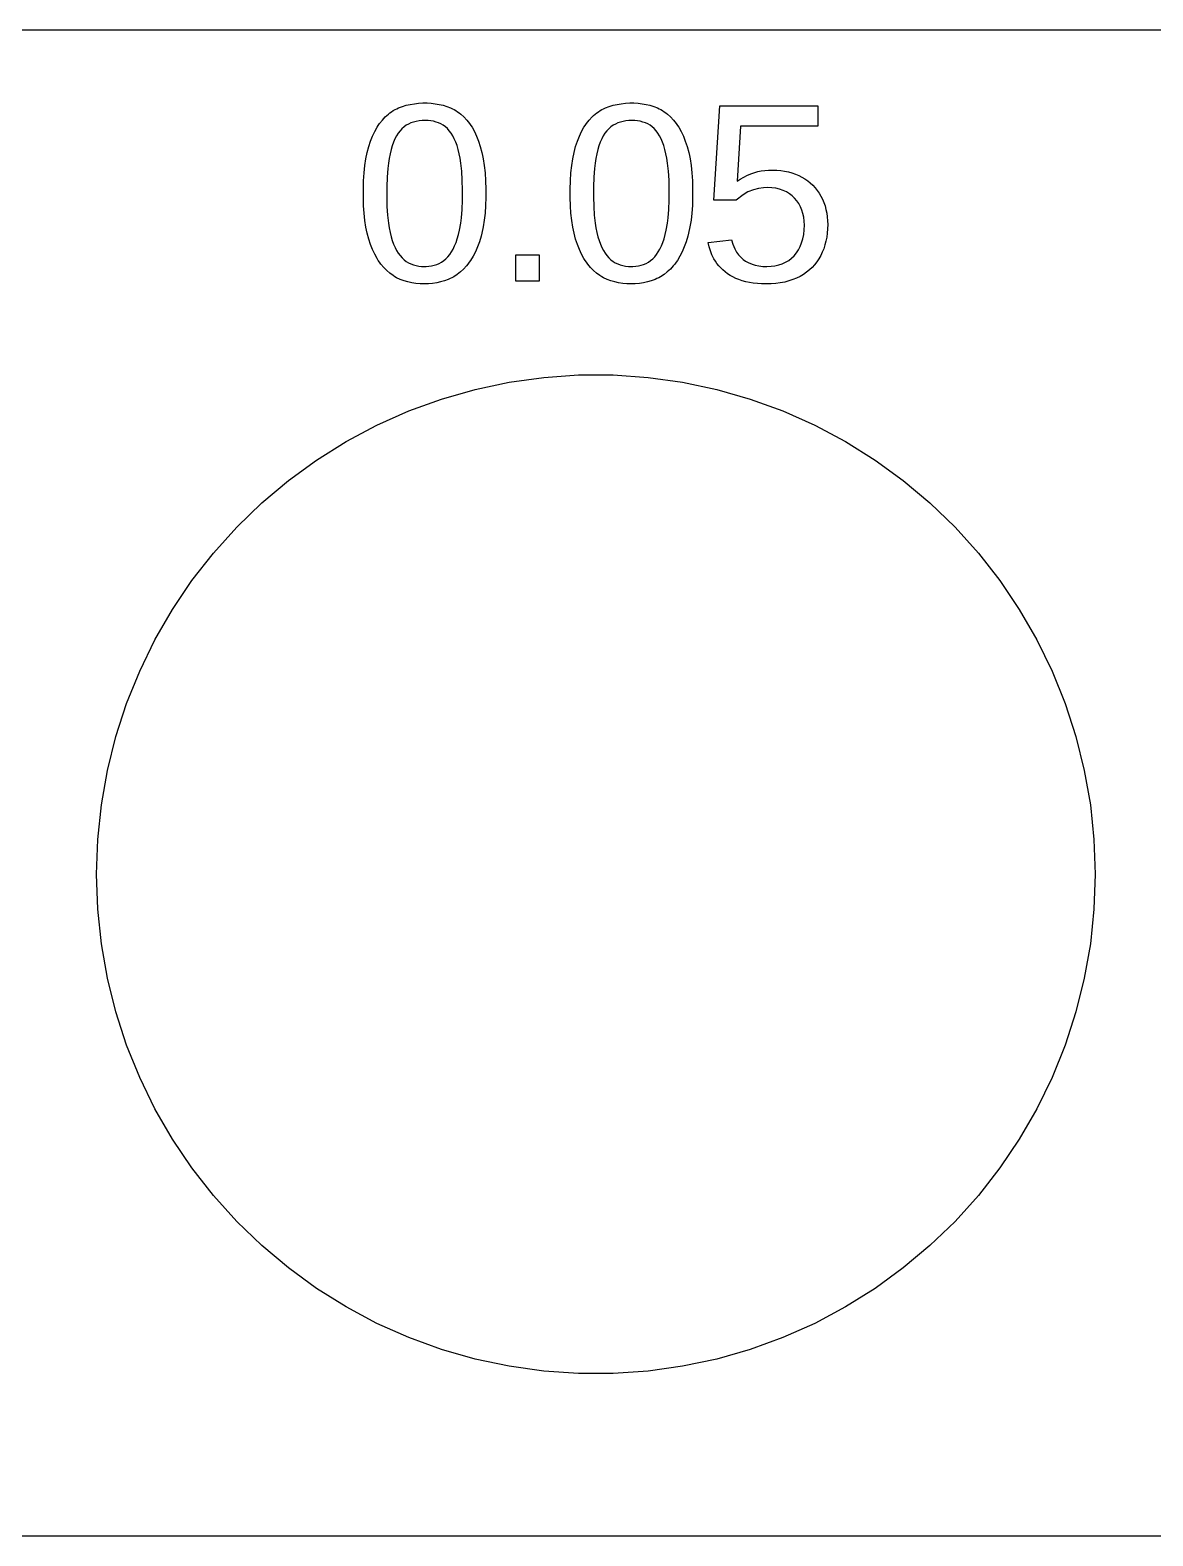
# Model space of a CAD drawing. Header units: metres. Extents: x -123 to 156, y -16 to 16.
# Drawn here: x -71.81 to -47.18, y -16.5 to 16.5 of the extents above; entities that cross this region are included whole.
import ezdxf

# ---------------------------------------------------------------- set-up
doc = ezdxf.new("R2010")
doc.units = ezdxf.units.M

msp = doc.modelspace()

# ---------------------------------------------------------------- linework, layer by layer
for p, q in [((155.66, 16.5), (-122.66, 16.5)), ((-63.6433, 14.8267), (-63.5583, 14.8522)), ((-63.5583, 14.8522), (-63.4708, 14.8727)), ((-63.4708, 14.8727), (-63.381, 14.888)), ((-63.381, 14.888), (-63.2888, 14.8982)), ((-63.2888, 14.8982), (-63.1942, 14.9034)), ((-63.1942, 14.9034), (-63.1001, 14.9034)), ((-63.1001, 14.9034), (-63.0096, 14.8982)), ((-63.0096, 14.8982), (-62.9211, 14.888)), ((-62.9211, 14.888), (-62.8344, 14.8727)), ((-62.8344, 14.8727), (-62.7496, 14.8522)), ((-62.7496, 14.8522), (-62.6667, 14.8267)), ((-59.1082, 14.8267), (-59.0231, 14.8522)), ((-59.0231, 14.8522), (-58.9357, 14.8727)), ((-58.9357, 14.8727), (-58.8459, 14.888)), ((-58.8459, 14.888), (-58.7536, 14.8982)), ((-58.7536, 14.8982), (-58.659, 14.9034)), ((-58.659, 14.9034), (-58.5649, 14.9034)), ((-58.5649, 14.9034), (-58.4745, 14.8982)), ((-58.4745, 14.8982), (-58.3859, 14.888)), ((-58.3859, 14.888), (-58.2992, 14.8727)), ((-58.2992, 14.8727), (-58.2145, 14.8522)), ((-58.2145, 14.8522), (-58.1316, 14.8267)), ((-64.1426, 14.4541), (-64.0824, 14.53)), ((-64.0824, 14.53), (-64.0184, 14.5984)), ((-64.0184, 14.5984), (-63.985, 14.6298)), ((-63.985, 14.6298), (-63.9507, 14.6592)), ((-63.9507, 14.6592), (-63.9155, 14.6867)), ((-63.9155, 14.6867), (-63.8793, 14.7124)), ((-63.8793, 14.7124), (-63.8423, 14.7361)), ((-63.8423, 14.7361), (-63.8044, 14.7579)), ((-63.8044, 14.7579), (-63.7655, 14.7778)), ((-63.7655, 14.7778), (-63.7257, 14.7959)), ((-63.7257, 14.7959), (-63.6433, 14.8267)), ((-63.145, 14.52), (-63.2123, 14.5178)), ((-63.0811, 14.5179), (-63.145, 14.52)), ((-62.6667, 14.8267), (-62.5859, 14.7959)), ((-62.5859, 14.7959), (-62.5467, 14.7778)), ((-62.5467, 14.7778), (-62.5083, 14.7579)), ((-62.5083, 14.7579), (-62.4709, 14.7361)), ((-62.4709, 14.7361), (-62.4342, 14.7124)), ((-62.4342, 14.7124), (-62.3985, 14.6867)), ((-62.3985, 14.6867), (-62.3636, 14.6592)), ((-62.3636, 14.6592), (-62.2964, 14.5984)), ((-62.2964, 14.5984), (-62.2326, 14.53)), ((-62.2326, 14.53), (-62.1723, 14.4541)), ((-59.6075, 14.4541), (-59.5472, 14.53)), ((-59.5472, 14.53), (-59.4832, 14.5984)), ((-59.4832, 14.5984), (-59.4498, 14.6298)), ((-59.4498, 14.6298), (-59.4155, 14.6592)), ((-59.4155, 14.6592), (-59.3803, 14.6867)), ((-59.3803, 14.6867), (-59.3442, 14.7124)), ((-59.3442, 14.7124), (-59.3072, 14.7361)), ((-59.3072, 14.7361), (-59.2692, 14.7579)), ((-59.2692, 14.7579), (-59.2303, 14.7778)), ((-59.2303, 14.7778), (-59.1906, 14.7959)), ((-59.1906, 14.7959), (-59.1082, 14.8267)), ((-58.6098, 14.52), (-58.6771, 14.5178)), ((-58.546, 14.5179), (-58.6098, 14.52)), ((-58.1316, 14.8267), (-58.0508, 14.7959)), ((-58.0508, 14.7959), (-58.0116, 14.7778)), ((-58.0116, 14.7778), (-57.9732, 14.7579)), ((-57.9732, 14.7579), (-57.9357, 14.7361)), ((-57.9357, 14.7361), (-57.8991, 14.7124)), ((-57.8991, 14.7124), (-57.8633, 14.6867)), ((-57.8633, 14.6867), (-57.8284, 14.6592)), ((-57.8284, 14.6592), (-57.7612, 14.5984)), ((-57.7612, 14.5984), (-57.6974, 14.53)), ((-57.6974, 14.53), (-57.6372, 14.4541)), ((-56.8124, 12.773), (-56.6844, 14.84)), ((-56.6844, 14.84), (-54.5354, 14.84)), ((-54.5354, 14.84), (-54.5354, 14.392)), ((-64.2976, 14.1754), (-64.2503, 14.2769)), ((-64.2503, 14.2769), (-64.1986, 14.3698)), ((-64.1986, 14.3698), (-64.1711, 14.413)), ((-64.1711, 14.413), (-64.1426, 14.4541)), ((-63.7356, 14.2393), (-63.773, 14.181)), ((-63.6955, 14.2918), (-63.7356, 14.2393)), ((-63.6527, 14.3382), (-63.6955, 14.2918)), ((-63.6072, 14.3788), (-63.6527, 14.3382)), ((-63.5589, 14.4134), (-63.6072, 14.3788)), ((-63.508, 14.442), (-63.5589, 14.4134)), ((-63.4543, 14.4658), (-63.508, 14.442)), ((-63.3979, 14.4853), (-63.4543, 14.4658)), ((-63.3387, 14.5005), (-63.3979, 14.4853)), ((-63.2769, 14.5113), (-63.3387, 14.5005)), ((-63.2123, 14.5178), (-63.2769, 14.5113)), ((-63.0196, 14.5116), (-63.0811, 14.5179)), ((-62.9605, 14.501), (-63.0196, 14.5116)), ((-62.9036, 14.4862), (-62.9605, 14.501)), ((-62.8492, 14.4672), (-62.9036, 14.4862)), ((-62.797, 14.444), (-62.8492, 14.4672)), ((-62.7473, 14.4157), (-62.797, 14.444)), ((-62.7002, 14.3813), (-62.7473, 14.4157)), ((-62.6557, 14.341), (-62.7002, 14.3813)), ((-62.6139, 14.2947), (-62.6557, 14.341)), ((-62.5746, 14.2423), (-62.6139, 14.2947)), ((-62.538, 14.184), (-62.5746, 14.2423)), ((-62.1723, 14.4541), (-62.1438, 14.413)), ((-62.1438, 14.413), (-62.1163, 14.3698)), ((-62.1163, 14.3698), (-62.0645, 14.2769)), ((-62.0645, 14.2769), (-62.017, 14.1754)), ((-59.7625, 14.1754), (-59.7151, 14.2769)), ((-59.7151, 14.2769), (-59.6635, 14.3698)), ((-59.6635, 14.3698), (-59.636, 14.413)), ((-59.636, 14.413), (-59.6075, 14.4541)), ((-59.2005, 14.2393), (-59.2378, 14.181)), ((-59.1604, 14.2918), (-59.2005, 14.2393)), ((-59.1176, 14.3382), (-59.1604, 14.2918)), ((-59.0721, 14.3788), (-59.1176, 14.3382)), ((-59.0238, 14.4134), (-59.0721, 14.3788)), ((-58.9728, 14.442), (-59.0238, 14.4134)), ((-58.9191, 14.4658), (-58.9728, 14.442)), ((-58.8627, 14.4853), (-58.9191, 14.4658)), ((-58.8036, 14.5005), (-58.8627, 14.4853)), ((-58.7417, 14.5113), (-58.8036, 14.5005)), ((-58.6771, 14.5178), (-58.7417, 14.5113)), ((-58.4845, 14.5116), (-58.546, 14.5179)), ((-58.4253, 14.501), (-58.4845, 14.5116)), ((-58.3685, 14.4862), (-58.4253, 14.501)), ((-58.314, 14.4672), (-58.3685, 14.4862)), ((-58.2618, 14.444), (-58.314, 14.4672)), ((-58.2121, 14.4157), (-58.2618, 14.444)), ((-58.1651, 14.3813), (-58.2121, 14.4157)), ((-58.1206, 14.341), (-58.1651, 14.3813)), ((-58.0787, 14.2947), (-58.1206, 14.341)), ((-58.0395, 14.2423), (-58.0787, 14.2947)), ((-58.0028, 14.184), (-58.0395, 14.2423)), ((-57.6372, 14.4541), (-57.6086, 14.413)), ((-57.6086, 14.413), (-57.5811, 14.3698)), ((-57.5811, 14.3698), (-57.5294, 14.2769)), ((-57.5294, 14.2769), (-57.4819, 14.1754)), ((-56.2274, 14.392), (-56.3004, 13.187)), ((-54.5354, 14.392), (-56.2274, 14.392)), ((-64.4134, 13.8191), (-64.3793, 13.9466)), ((-64.3793, 13.9466), (-64.3406, 14.0653)), ((-64.3406, 14.0653), (-64.2976, 14.1754)), ((-63.8921, 13.8806), (-63.9145, 13.7882)), ((-63.8667, 13.966), (-63.8921, 13.8806)), ((-63.8384, 14.0445), (-63.8667, 13.966)), ((-63.8072, 14.1162), (-63.8384, 14.0445)), ((-63.773, 14.181), (-63.8072, 14.1162)), ((-62.5041, 14.1192), (-62.538, 14.184)), ((-62.4731, 14.0474), (-62.5041, 14.1192)), ((-62.445, 13.9688), (-62.4731, 14.0474)), ((-62.4198, 13.8831), (-62.445, 13.9688)), ((-62.3974, 13.7905), (-62.4198, 13.8831)), ((-62.017, 14.1754), (-61.9738, 14.0653)), ((-61.9738, 14.0653), (-61.9348, 13.9466)), ((-61.9348, 13.9466), (-61.9002, 13.8191)), ((-59.8783, 13.8191), (-59.8441, 13.9466)), ((-59.8441, 13.9466), (-59.8055, 14.0653)), ((-59.8055, 14.0653), (-59.7625, 14.1754)), ((-59.3569, 13.8806), (-59.3794, 13.7882)), ((-59.3316, 13.966), (-59.3569, 13.8806)), ((-59.3033, 14.0445), (-59.3316, 13.966)), ((-59.272, 14.1162), (-59.3033, 14.0445)), ((-59.2378, 14.181), (-59.272, 14.1162)), ((-57.9689, 14.1192), (-58.0028, 14.184)), ((-57.9379, 14.0474), (-57.9689, 14.1192)), ((-57.9098, 13.9688), (-57.9379, 14.0474)), ((-57.8846, 13.8831), (-57.9098, 13.9688)), ((-57.8623, 13.7905), (-57.8846, 13.8831)), ((-57.4819, 14.1754), (-57.4386, 14.0653)), ((-57.4386, 14.0653), (-57.3997, 13.9466)), ((-57.3997, 13.9466), (-57.3651, 13.8191)), ((-64.4821, 13.3708), (-64.4649, 13.5314)), ((-64.4649, 13.5314), (-64.442, 13.6809)), ((-64.442, 13.6809), (-64.4134, 13.8191)), ((-63.9505, 13.582), (-63.964, 13.4666)), ((-63.934, 13.689), (-63.9505, 13.582)), ((-63.9145, 13.7882), (-63.934, 13.689)), ((-62.378, 13.691), (-62.3974, 13.7905)), ((-62.3615, 13.584), (-62.378, 13.691)), ((-62.3423, 13.4072), (-62.3615, 13.584)), ((-61.9002, 13.8191), (-61.8849, 13.7514)), ((-61.8849, 13.7514), (-61.871, 13.6809)), ((-61.871, 13.6809), (-61.8477, 13.5314)), ((-61.8477, 13.5314), (-61.8302, 13.3708)), ((-59.9469, 13.3708), (-59.9298, 13.5314)), ((-59.9298, 13.5314), (-59.9069, 13.6809)), ((-59.9069, 13.6809), (-59.8783, 13.8191)), ((-59.4153, 13.582), (-59.4288, 13.4666)), ((-59.3988, 13.689), (-59.4153, 13.582)), ((-59.3794, 13.7882), (-59.3988, 13.689)), ((-57.8428, 13.691), (-57.8623, 13.7905)), ((-57.8263, 13.584), (-57.8428, 13.691)), ((-57.8072, 13.4072), (-57.8263, 13.584)), ((-57.3651, 13.8191), (-57.3497, 13.7514)), ((-57.3497, 13.7514), (-57.3359, 13.6809)), ((-57.3359, 13.6809), (-57.3126, 13.5314)), ((-57.3126, 13.5314), (-57.2951, 13.3708)), ((-64.4935, 13.1989), (-64.4821, 13.3708)), ((-63.9786, 13.2773), (-63.9865, 13.0687)), ((-63.964, 13.4666), (-63.9786, 13.2773)), ((-62.33, 13.211), (-62.3423, 13.4072)), ((-62.3244, 12.9952), (-62.33, 13.211)), ((-61.8302, 13.3708), (-61.8185, 13.1989)), ((-59.9584, 13.1989), (-59.9469, 13.3708)), ((-59.4435, 13.2773), (-59.4513, 13.0687)), ((-59.4288, 13.4666), (-59.4435, 13.2773)), ((-57.7948, 13.211), (-57.8072, 13.4072)), ((-57.7892, 12.9952), (-57.7948, 13.211)), ((-57.2951, 13.3708), (-57.2834, 13.1989)), ((-56.3004, 13.187), (-56.2325, 13.2357)), ((-56.2325, 13.2357), (-56.1567, 13.2807)), ((-56.1567, 13.2807), (-56.073, 13.3222)), ((-56.073, 13.3222), (-55.9814, 13.36)), ((-55.9814, 13.36), (-55.9155, 13.382)), ((-55.9155, 13.382), (-55.8455, 13.4)), ((-55.8455, 13.4), (-55.7717, 13.414)), ((-55.7717, 13.414), (-55.6939, 13.424)), ((-55.6939, 13.424), (-55.6121, 13.43)), ((-55.6121, 13.43), (-55.5264, 13.432)), ((-55.5264, 13.432), (-55.435, 13.4296)), ((-55.435, 13.4296), (-55.3466, 13.4223)), ((-55.3466, 13.4223), (-55.2614, 13.4102)), ((-55.2614, 13.4102), (-55.1793, 13.3933)), ((-55.1793, 13.3933), (-55.1003, 13.3716)), ((-55.1003, 13.3716), (-55.0244, 13.345)), ((-55.0244, 13.345), (-54.9516, 13.314)), ((-54.9516, 13.314), (-54.8825, 13.279)), ((-54.8825, 13.279), (-54.8172, 13.24)), ((-54.8172, 13.24), (-54.7555, 13.197)), ((-64.4993, 13.0158), (-64.4935, 13.1989)), ((-64.4993, 12.8282), (-64.4993, 13.0158)), ((-63.9865, 13.0687), (-63.9876, 12.8453)), ((-62.3256, 12.7736), (-62.3244, 12.9952)), ((-61.8185, 13.1989), (-61.8127, 13.0158)), ((-61.8127, 13.0158), (-61.8127, 12.8286)), ((-59.9641, 13.0158), (-59.9584, 13.1989)), ((-59.9641, 12.8282), (-59.9641, 13.0158)), ((-59.4513, 13.0687), (-59.4524, 12.8453)), ((-57.7905, 12.7736), (-57.7892, 12.9952)), ((-57.2834, 13.1989), (-57.2776, 13.0158)), ((-57.2776, 13.0158), (-57.2776, 12.8286)), ((-56.1686, 12.8936), (-56.3224, 12.773)), ((-56.0647, 12.953), (-56.1686, 12.8936)), ((-55.9469, 13), (-56.0647, 12.953)), ((-55.8336, 13.0295), (-55.9469, 13)), ((-55.7276, 13.0442), (-55.8336, 13.0295)), ((-55.6324, 13.048), (-55.7276, 13.0442)), ((-55.54, 13.0442), (-55.6324, 13.048)), ((-55.4527, 13.0327), (-55.54, 13.0442)), ((-55.3705, 13.0137), (-55.4527, 13.0327)), ((-55.2934, 12.987), (-55.3705, 13.0137)), ((-55.2219, 12.9535), (-55.2934, 12.987)), ((-55.1562, 12.914), (-55.2219, 12.9535)), ((-55.0964, 12.8685), (-55.1562, 12.914)), ((-54.7555, 13.197), (-54.6976, 13.15)), ((-54.6976, 13.15), (-54.6434, 13.099)), ((-54.6434, 13.099), (-54.5931, 13.0443)), ((-54.5931, 13.0443), (-54.5468, 12.9862)), ((-54.5468, 12.9862), (-54.5044, 12.9247)), ((-54.5044, 12.9247), (-54.4661, 12.8599)), ((-64.4935, 12.6522), (-64.4993, 12.8282)), ((-64.4821, 12.4861), (-64.4935, 12.6522)), ((-63.9876, 12.8453), (-63.9819, 12.636)), ((-63.9819, 12.636), (-63.9693, 12.4443)), ((-62.3502, 12.3843), (-62.3342, 12.5701)), ((-62.3342, 12.5701), (-62.3256, 12.7736)), ((-61.8186, 12.6531), (-61.8304, 12.4874)), ((-61.8127, 12.8286), (-61.8186, 12.6531)), ((-59.9584, 12.6522), (-59.9641, 12.8282)), ((-59.9469, 12.4861), (-59.9584, 12.6522)), ((-59.4524, 12.8453), (-59.4467, 12.636)), ((-59.4467, 12.636), (-59.4341, 12.4443)), ((-57.8151, 12.3843), (-57.7991, 12.5701)), ((-57.7991, 12.5701), (-57.7905, 12.7736)), ((-57.2835, 12.6531), (-57.2952, 12.4874)), ((-57.2776, 12.8286), (-57.2835, 12.6531)), ((-56.3224, 12.773), (-56.8124, 12.773)), ((-55.0424, 12.817), (-55.0964, 12.8685)), ((-54.9939, 12.7599), (-55.0424, 12.817)), ((-54.9514, 12.6975), (-54.9939, 12.7599)), ((-54.9149, 12.6299), (-54.9514, 12.6975)), ((-54.8844, 12.557), (-54.9149, 12.6299)), ((-54.8599, 12.4801), (-54.8844, 12.557)), ((-54.4661, 12.8599), (-54.4318, 12.7916)), ((-54.4318, 12.7916), (-54.4014, 12.72)), ((-54.4014, 12.72), (-54.3755, 12.6455)), ((-54.3755, 12.6455), (-54.3542, 12.5685)), ((-54.3542, 12.5685), (-54.3377, 12.4892)), ((-64.4649, 12.3299), (-64.4821, 12.4861)), ((-64.442, 12.1837), (-64.4649, 12.3299)), ((-63.9693, 12.4443), (-63.9498, 12.2702)), ((-63.9498, 12.2702), (-63.933, 12.164)), ((-62.393, 12.1137), (-62.3649, 12.2702)), ((-62.3649, 12.2702), (-62.3502, 12.3843)), ((-61.8481, 12.3316), (-61.8716, 12.1856)), ((-61.8304, 12.4874), (-61.8481, 12.3316)), ((-59.9298, 12.3299), (-59.9469, 12.4861)), ((-59.9069, 12.1837), (-59.9298, 12.3299)), ((-59.4341, 12.4443), (-59.4146, 12.2702)), ((-59.4146, 12.2702), (-59.3978, 12.164)), ((-57.8578, 12.1137), (-57.8298, 12.2702)), ((-57.8298, 12.2702), (-57.8151, 12.3843)), ((-57.3129, 12.3316), (-57.3365, 12.1856)), ((-57.2952, 12.4874), (-57.3129, 12.3316)), ((-54.8424, 12.3995), (-54.8599, 12.4801)), ((-54.8319, 12.3151), (-54.8424, 12.3995)), ((-54.8321, 12.1206), (-54.8284, 12.227)), ((-54.8284, 12.227), (-54.8319, 12.3151)), ((-54.3377, 12.4892), (-54.3259, 12.4075)), ((-54.3259, 12.4075), (-54.3188, 12.3235)), ((-54.3188, 12.3235), (-54.3164, 12.237)), ((-54.3164, 12.237), (-54.3188, 12.1423)), ((-64.4134, 12.0474), (-64.442, 12.1837)), ((-64.3793, 11.9208), (-64.4134, 12.0474)), ((-64.3407, 11.8026), (-64.3793, 11.9208)), ((-63.933, 12.164), (-63.9129, 12.065)), ((-63.9129, 12.065), (-63.89, 11.9727)), ((-63.89, 11.9727), (-63.8642, 11.887)), ((-63.8642, 11.887), (-63.8356, 11.808)), ((-62.4673, 11.8467), (-62.4398, 11.929)), ((-62.4398, 11.929), (-62.415, 12.018)), ((-62.415, 12.018), (-62.393, 12.1137)), ((-61.918, 11.985), (-61.9551, 11.8627)), ((-61.901, 12.0494), (-61.918, 11.985)), ((-61.8716, 12.1856), (-61.901, 12.0494)), ((-59.8783, 12.0474), (-59.9069, 12.1837)), ((-59.8441, 11.9208), (-59.8783, 12.0474)), ((-59.8055, 11.8026), (-59.8441, 11.9208)), ((-59.3978, 12.164), (-59.3777, 12.065)), ((-59.3777, 12.065), (-59.3548, 11.9727)), ((-59.3548, 11.9727), (-59.3291, 11.887)), ((-59.3291, 11.887), (-59.3005, 11.808)), ((-57.9322, 11.8467), (-57.9047, 11.929)), ((-57.9047, 11.929), (-57.8799, 12.018)), ((-57.8799, 12.018), (-57.8578, 12.1137)), ((-57.3828, 11.985), (-57.42, 11.8627)), ((-57.3659, 12.0494), (-57.3828, 11.985)), ((-57.3365, 12.1856), (-57.3659, 12.0494)), ((-56.9404, 11.847), (-56.4284, 11.904)), ((-56.4284, 11.904), (-56.4001, 11.8119)), ((-54.8874, 11.839), (-54.8616, 11.9266)), ((-54.8616, 11.9266), (-54.8432, 12.0205)), ((-54.8432, 12.0205), (-54.8321, 12.1206)), ((-54.3382, 11.9612), (-54.3551, 11.8748)), ((-54.3261, 12.0504), (-54.3382, 11.9612)), ((-54.3188, 12.1423), (-54.3261, 12.0504)), ((-64.2978, 11.6925), (-64.3407, 11.8026)), ((-64.2506, 11.5905), (-64.2978, 11.6925)), ((-64.1992, 11.4966), (-64.2506, 11.5905)), ((-63.8356, 11.808), (-63.8042, 11.7357)), ((-63.8042, 11.7357), (-63.77, 11.67)), ((-63.77, 11.67), (-63.733, 11.6106)), ((-63.733, 11.6106), (-63.6934, 11.557)), ((-63.6934, 11.557), (-63.6512, 11.5092)), ((-62.6455, 11.5324), (-62.6045, 11.5831)), ((-62.6045, 11.5831), (-62.5661, 11.6396)), ((-62.5661, 11.6396), (-62.5305, 11.702)), ((-62.5305, 11.702), (-62.4975, 11.771)), ((-62.4975, 11.771), (-62.4673, 11.8467)), ((-62.0425, 11.6422), (-62.0927, 11.5441)), ((-61.9966, 11.7484), (-62.0425, 11.6422)), ((-61.9551, 11.8627), (-61.9966, 11.7484)), ((-61.1556, 11), (-61.1556, 11.576)), ((-61.1556, 11.576), (-60.6436, 11.576)), ((-60.6436, 11.576), (-60.6436, 11)), ((-59.7626, 11.6925), (-59.8055, 11.8026)), ((-59.7155, 11.5905), (-59.7626, 11.6925)), ((-59.664, 11.4966), (-59.7155, 11.5905)), ((-59.3005, 11.808), (-59.2691, 11.7357)), ((-59.2691, 11.7357), (-59.2348, 11.67)), ((-59.2348, 11.67), (-59.1979, 11.6106)), ((-59.1979, 11.6106), (-59.1583, 11.557)), ((-59.1583, 11.557), (-59.1161, 11.5092)), ((-58.1103, 11.5324), (-58.0693, 11.5831)), ((-58.0693, 11.5831), (-58.031, 11.6396)), ((-58.031, 11.6396), (-57.9953, 11.702)), ((-57.9953, 11.702), (-57.9624, 11.771)), ((-57.9624, 11.771), (-57.9322, 11.8467)), ((-57.5073, 11.6422), (-57.5575, 11.5441)), ((-57.4615, 11.7484), (-57.5073, 11.6422)), ((-57.42, 11.8627), (-57.4615, 11.7484)), ((-56.9182, 11.7535), (-56.9404, 11.847)), ((-56.8894, 11.663), (-56.9182, 11.7535)), ((-56.8542, 11.5755), (-56.8894, 11.663)), ((-56.8124, 11.491), (-56.8542, 11.5755)), ((-56.4001, 11.8119), (-56.3551, 11.7045)), ((-56.3551, 11.7045), (-56.3171, 11.6363)), ((-56.3171, 11.6363), (-56.2708, 11.5728)), ((-56.2708, 11.5728), (-56.2163, 11.514)), ((-55.1097, 11.5005), (-55.0534, 11.555)), ((-55.0534, 11.555), (-55.0025, 11.6162)), ((-55.0025, 11.6162), (-54.9579, 11.684)), ((-54.9579, 11.684), (-54.9196, 11.7582)), ((-54.9196, 11.7582), (-54.8874, 11.839)), ((-54.4701, 11.558), (-54.5104, 11.4875)), ((-54.4344, 11.6322), (-54.4701, 11.558)), ((-54.4034, 11.71), (-54.4344, 11.6322)), ((-54.3768, 11.791), (-54.4034, 11.71)), ((-54.3551, 11.8748), (-54.3768, 11.791)), ((-64.1718, 11.4527), (-64.1992, 11.4966)), ((-64.1434, 11.4108), (-64.1718, 11.4527)), ((-64.114, 11.371), (-64.1434, 11.4108)), ((-64.0522, 11.2973), (-64.114, 11.371)), ((-63.9869, 11.2308), (-64.0522, 11.2973)), ((-63.918, 11.1715), (-63.9869, 11.2308)), ((-63.6512, 11.5092), (-63.6064, 11.4673)), ((-63.6064, 11.4673), (-63.559, 11.4312)), ((-63.559, 11.4312), (-63.509, 11.401)), ((-63.509, 11.401), (-63.4561, 11.3762)), ((-63.4561, 11.3762), (-63.4009, 11.356)), ((-63.4009, 11.356), (-63.3432, 11.3402)), ((-63.3432, 11.3402), (-63.2832, 11.329)), ((-63.2832, 11.329), (-63.2208, 11.3222)), ((-63.2208, 11.3222), (-63.156, 11.32)), ((-63.156, 11.32), (-63.1242, 11.3206)), ((-63.1242, 11.3206), (-63.0623, 11.3251)), ((-63.0623, 11.3251), (-63.0026, 11.3341)), ((-63.0026, 11.3341), (-62.9449, 11.3475)), ((-62.9449, 11.3475), (-62.8894, 11.3656)), ((-62.8894, 11.3656), (-62.8359, 11.3881)), ((-62.8359, 11.3881), (-62.7845, 11.4154)), ((-62.7845, 11.4154), (-62.7355, 11.4485)), ((-62.7355, 11.4485), (-62.6891, 11.4875)), ((-62.6891, 11.4875), (-62.6455, 11.5324)), ((-62.3015, 11.2637), (-62.3696, 11.2006)), ((-62.2369, 11.3341), (-62.3015, 11.2637)), ((-62.206, 11.372), (-62.2369, 11.3341)), ((-62.176, 11.412), (-62.206, 11.372)), ((-62.1471, 11.454), (-62.176, 11.412)), ((-62.0927, 11.5441), (-62.1471, 11.454)), ((-59.6367, 11.4527), (-59.664, 11.4966)), ((-59.6083, 11.4108), (-59.6367, 11.4527)), ((-59.5788, 11.371), (-59.6083, 11.4108)), ((-59.517, 11.2973), (-59.5788, 11.371)), ((-59.4517, 11.2308), (-59.517, 11.2973)), ((-59.3828, 11.1715), (-59.4517, 11.2308)), ((-59.1161, 11.5092), (-59.0713, 11.4673)), ((-59.0713, 11.4673), (-59.0239, 11.4312)), ((-59.0239, 11.4312), (-58.9738, 11.401)), ((-58.9738, 11.401), (-58.921, 11.3762)), ((-58.921, 11.3762), (-58.8657, 11.356)), ((-58.8657, 11.356), (-58.8081, 11.3402)), ((-58.8081, 11.3402), (-58.7481, 11.329)), ((-58.7481, 11.329), (-58.6856, 11.3222)), ((-58.6856, 11.3222), (-58.6208, 11.32)), ((-58.6208, 11.32), (-58.5891, 11.3206)), ((-58.5891, 11.3206), (-58.5272, 11.3251)), ((-58.5272, 11.3251), (-58.4674, 11.3341)), ((-58.4674, 11.3341), (-58.4098, 11.3475)), ((-58.4098, 11.3475), (-58.3542, 11.3656)), ((-58.3542, 11.3656), (-58.3008, 11.3881)), ((-58.3008, 11.3881), (-58.2493, 11.4154)), ((-58.2493, 11.4154), (-58.2003, 11.4485)), ((-58.2003, 11.4485), (-58.154, 11.4875)), ((-58.154, 11.4875), (-58.1103, 11.5324)), ((-57.7663, 11.2637), (-57.8344, 11.2006)), ((-57.7018, 11.3341), (-57.7663, 11.2637)), ((-57.6708, 11.372), (-57.7018, 11.3341)), ((-57.6409, 11.412), (-57.6708, 11.372)), ((-57.612, 11.454), (-57.6409, 11.412)), ((-57.5575, 11.5441), (-57.612, 11.454)), ((-56.7803, 11.4368), (-56.8124, 11.491)), ((-56.7448, 11.385), (-56.7803, 11.4368)), ((-56.7057, 11.3355), (-56.7448, 11.385)), ((-56.6631, 11.2883), (-56.7057, 11.3355)), ((-56.617, 11.2435), (-56.6631, 11.2883)), ((-56.5674, 11.201), (-56.617, 11.2435)), ((-56.2163, 11.514), (-56.1696, 11.4736)), ((-56.1696, 11.4736), (-56.1175, 11.4374)), ((-56.1175, 11.4374), (-56.0601, 11.4053)), ((-56.0601, 11.4053), (-55.9754, 11.369)), ((-55.9754, 11.369), (-55.9048, 11.3475)), ((-55.9048, 11.3475), (-55.8269, 11.3322)), ((-55.8269, 11.3322), (-55.7418, 11.3231)), ((-55.7418, 11.3231), (-55.6494, 11.32)), ((-55.6494, 11.32), (-55.5586, 11.3237)), ((-55.5586, 11.3237), (-55.4722, 11.3347)), ((-55.4722, 11.3347), (-55.3901, 11.3532)), ((-55.3901, 11.3532), (-55.3124, 11.379)), ((-55.3124, 11.379), (-55.2392, 11.4125)), ((-55.2392, 11.4125), (-55.1717, 11.453)), ((-55.1717, 11.453), (-55.1097, 11.5005)), ((-54.7184, 11.2428), (-54.782, 11.1919)), ((-54.6594, 11.298), (-54.7184, 11.2428)), ((-54.6051, 11.3575), (-54.6594, 11.298)), ((-54.5554, 11.4207), (-54.6051, 11.3575)), ((-54.5104, 11.4875), (-54.5554, 11.4207)), ((-63.8455, 11.1194), (-63.918, 11.1715)), ((-63.808, 11.0961), (-63.8455, 11.1194)), ((-63.7695, 11.0746), (-63.808, 11.0961)), ((-63.69, 11.037), (-63.7695, 11.0746)), ((-63.6076, 11.0061), (-63.69, 11.037)), ((-63.523, 10.9809), (-63.6076, 11.0061)), ((-63.4362, 10.9613), (-63.523, 10.9809)), ((-63.3473, 10.9472), (-63.4362, 10.9613)), ((-63.2562, 10.9388), (-63.3473, 10.9472)), ((-63.163, 10.936), (-63.2562, 10.9388)), ((-63.0706, 10.9388), (-63.163, 10.936)), ((-62.98, 10.9472), (-63.0706, 10.9388)), ((-62.8912, 10.9613), (-62.98, 10.9472)), ((-62.8043, 10.9809), (-62.8912, 10.9613)), ((-62.7192, 11.0061), (-62.8043, 10.9809)), ((-62.636, 11.037), (-62.7192, 11.0061)), ((-62.5953, 11.0549), (-62.636, 11.037)), ((-62.5554, 11.0746), (-62.5953, 11.0549)), ((-62.5165, 11.0962), (-62.5554, 11.0746)), ((-62.4413, 11.1447), (-62.5165, 11.0962)), ((-62.3696, 11.2006), (-62.4413, 11.1447)), ((-60.6436, 11), (-61.1556, 11)), ((-59.3104, 11.1194), (-59.3828, 11.1715)), ((-59.2728, 11.0961), (-59.3104, 11.1194)), ((-59.2344, 11.0746), (-59.2728, 11.0961)), ((-59.1548, 11.037), (-59.2344, 11.0746)), ((-59.0724, 11.0061), (-59.1548, 11.037)), ((-58.9878, 10.9809), (-59.0724, 11.0061)), ((-58.9011, 10.9613), (-58.9878, 10.9809)), ((-58.8122, 10.9472), (-58.9011, 10.9613)), ((-58.7211, 10.9388), (-58.8122, 10.9472)), ((-58.6278, 10.936), (-58.7211, 10.9388)), ((-58.5354, 10.9388), (-58.6278, 10.936)), ((-58.4448, 10.9472), (-58.5354, 10.9388)), ((-58.3561, 10.9613), (-58.4448, 10.9472)), ((-58.2692, 10.9809), (-58.3561, 10.9613)), ((-58.1841, 11.0061), (-58.2692, 10.9809)), ((-58.1008, 11.037), (-58.1841, 11.0061)), ((-58.0601, 11.0549), (-58.1008, 11.037)), ((-58.0203, 11.0746), (-58.0601, 11.0549)), ((-57.9813, 11.0962), (-58.0203, 11.0746)), ((-57.9061, 11.1447), (-57.9813, 11.0962)), ((-57.8344, 11.2006), (-57.9061, 11.1447)), ((-56.5142, 11.1611), (-56.5674, 11.201)), ((-56.4571, 11.1242), (-56.5142, 11.1611)), ((-56.3962, 11.0902), (-56.4571, 11.1242)), ((-56.3314, 11.0592), (-56.3962, 11.0902)), ((-56.2628, 11.0311), (-56.3314, 11.0592)), ((-56.1904, 11.006), (-56.2628, 11.0311)), ((-56.114, 10.9846), (-56.1904, 11.006)), ((-56.0332, 10.9671), (-56.114, 10.9846)), ((-55.9482, 10.9535), (-56.0332, 10.9671)), ((-55.8589, 10.9438), (-55.9482, 10.9535)), ((-55.7653, 10.938), (-55.8589, 10.9438)), ((-55.6674, 10.936), (-55.7653, 10.938)), ((-55.5589, 10.9386), (-55.6674, 10.936)), ((-55.4549, 10.9466), (-55.5589, 10.9386)), ((-55.3552, 10.9598), (-55.4549, 10.9466)), ((-55.2599, 10.9782), (-55.3552, 10.9598)), ((-55.1689, 11.002), (-55.2599, 10.9782)), ((-55.0824, 11.031), (-55.1689, 11.002)), ((-55.0004, 11.0648), (-55.0824, 11.031)), ((-54.923, 11.1029), (-55.0004, 11.0648)), ((-54.8502, 11.1452), (-54.923, 11.1029)), ((-54.782, 11.1919), (-54.8502, 11.1452)), ((-60.5446, 8.89001), (-59.7821, 8.94333)), ((-59.7821, 8.94333), (-59.0179, 8.94333)), ((-59.0179, 8.94333), (-58.2554, 8.89001)), ((-62.7837, 8.41406), (-62.049, 8.62473)), ((-62.049, 8.62473), (-61.3014, 8.78363)), ((-61.3014, 8.78363), (-60.5446, 8.89001)), ((-58.2554, 8.89001), (-57.4986, 8.78363)), ((-57.4986, 8.78363), (-56.751, 8.62473)), ((-56.751, 8.62473), (-56.0163, 8.41406)), ((-63.5019, 8.15265), (-62.7837, 8.41406)), ((-56.0163, 8.41406), (-55.2981, 8.15265)), ((-64.2001, 7.84178), (-63.5019, 8.15265)), ((-55.2981, 8.15265), (-54.5998, 7.84178)), ((-64.875, 7.48297), (-64.2001, 7.84178)), ((-54.5998, 7.84178), (-53.925, 7.48297)), ((-65.5231, 7.07796), (-64.875, 7.48297)), ((-53.925, 7.48297), (-53.2768, 7.07796)), ((-66.1415, 6.62871), (-65.5231, 7.07796)), ((-53.2768, 7.07796), (-52.6585, 6.62871)), ((-66.727, 6.13742), (-66.1415, 6.62871)), ((-52.6585, 6.62871), (-52.073, 6.13742)), ((-67.2768, 5.60651), (-66.727, 6.13742)), ((-52.073, 6.13742), (-51.5232, 5.60651)), ((-67.7882, 5.03851), (-67.2768, 5.60651)), ((-51.5232, 5.60651), (-51.0118, 5.03851)), ((-68.2587, 4.43623), (-67.7882, 5.03851)), ((-51.0118, 5.03851), (-50.5413, 4.43623)), ((-68.6861, 3.80261), (-68.2587, 4.43623)), ((-50.5413, 4.43623), (-50.1139, 3.80261)), ((-69.0683, 3.1407), (-68.6861, 3.80261)), ((-50.1139, 3.80261), (-49.7317, 3.1407)), ((-69.4033, 2.45377), (-69.0683, 3.1407)), ((-49.7317, 3.1407), (-49.3967, 2.45377)), ((-69.6896, 1.74512), (-69.4033, 2.45377)), ((-49.3967, 2.45377), (-49.1104, 1.74512)), ((-69.9258, 1.01822), (-69.6896, 1.74512)), ((-49.1104, 1.74512), (-48.8742, 1.01822)), ((-70.1107, 0.27663), (-69.9258, 1.01822)), ((-48.8742, 1.01822), (-48.6893, 0.27663)), ((-70.2434, -0.47604), (-70.1107, 0.27663)), ((-48.6893, 0.27663), (-48.5566, -0.47604)), ((-70.3233, -1.23616), (-70.2434, -0.47604)), ((-48.5566, -0.47604), (-48.4767, -1.23616)), ((-70.35, -1.99998), (-70.3233, -1.23616)), ((-48.4767, -1.23616), (-48.45, -2)), ((-70.3233, -2.76382), (-70.35, -1.99998)), ((-48.45, -2), (-48.4767, -2.76382)), ((-70.2434, -3.52394), (-70.3233, -2.76382)), ((-48.4767, -2.76382), (-48.5566, -3.52394)), ((-70.1107, -4.27663), (-70.2434, -3.52394)), ((-48.5566, -3.52394), (-48.6893, -4.27663)), ((-69.9258, -5.01822), (-70.1107, -4.27663)), ((-48.6893, -4.27663), (-48.8742, -5.01822)), ((-69.6896, -5.74512), (-69.9258, -5.01822)), ((-48.8742, -5.01822), (-49.1104, -5.74512)), ((-69.4033, -6.45377), (-69.6896, -5.74512)), ((-49.1104, -5.74512), (-49.3967, -6.45377)), ((-69.0683, -7.1407), (-69.4033, -6.45377)), ((-49.3967, -6.45377), (-49.7317, -7.1407)), ((-68.6861, -7.80261), (-69.0683, -7.1407)), ((-49.7317, -7.1407), (-50.1139, -7.80261)), ((-68.2587, -8.43623), (-68.6861, -7.80261)), ((-50.1139, -7.80261), (-50.5413, -8.43623)), ((-67.7882, -9.03851), (-68.2587, -8.43623)), ((-50.5413, -8.43623), (-51.0118, -9.03851)), ((-67.2768, -9.60651), (-67.7882, -9.03851)), ((-51.0118, -9.03851), (-51.5232, -9.60651)), ((-66.727, -10.1374), (-67.2768, -9.60651)), ((-51.5232, -9.60651), (-52.073, -10.1374)), ((-66.1415, -10.6287), (-66.727, -10.1374)), ((-52.073, -10.1374), (-52.6585, -10.6287)), ((-65.5231, -11.078), (-66.1415, -10.6287)), ((-52.6585, -10.6287), (-53.2768, -11.078)), ((-64.875, -11.483), (-65.5231, -11.078)), ((-53.2768, -11.078), (-53.925, -11.483)), ((-64.2001, -11.8418), (-64.875, -11.483)), ((-53.925, -11.483), (-54.5998, -11.8418)), ((-63.5019, -12.1526), (-64.2001, -11.8418)), ((-54.5998, -11.8418), (-55.2981, -12.1526)), ((-62.7837, -12.4141), (-63.5019, -12.1526)), ((-55.2981, -12.1526), (-56.0163, -12.4141)), ((-62.049, -12.6247), (-62.7837, -12.4141)), ((-56.0163, -12.4141), (-56.751, -12.6247)), ((-61.3014, -12.7836), (-62.049, -12.6247)), ((-60.5446, -12.89), (-61.3014, -12.7836)), ((-57.4986, -12.7836), (-58.2554, -12.89)), ((-56.751, -12.6247), (-57.4986, -12.7836)), ((-59.7821, -12.9433), (-60.5446, -12.89)), ((-59.0179, -12.9433), (-59.7821, -12.9433)), ((-58.2554, -12.89), (-59.0179, -12.9433)), ((-122.66, -16.5), (155.66, -16.5))]:
    msp.add_line(p, q)

doc.saveas('drawing.dxf')
